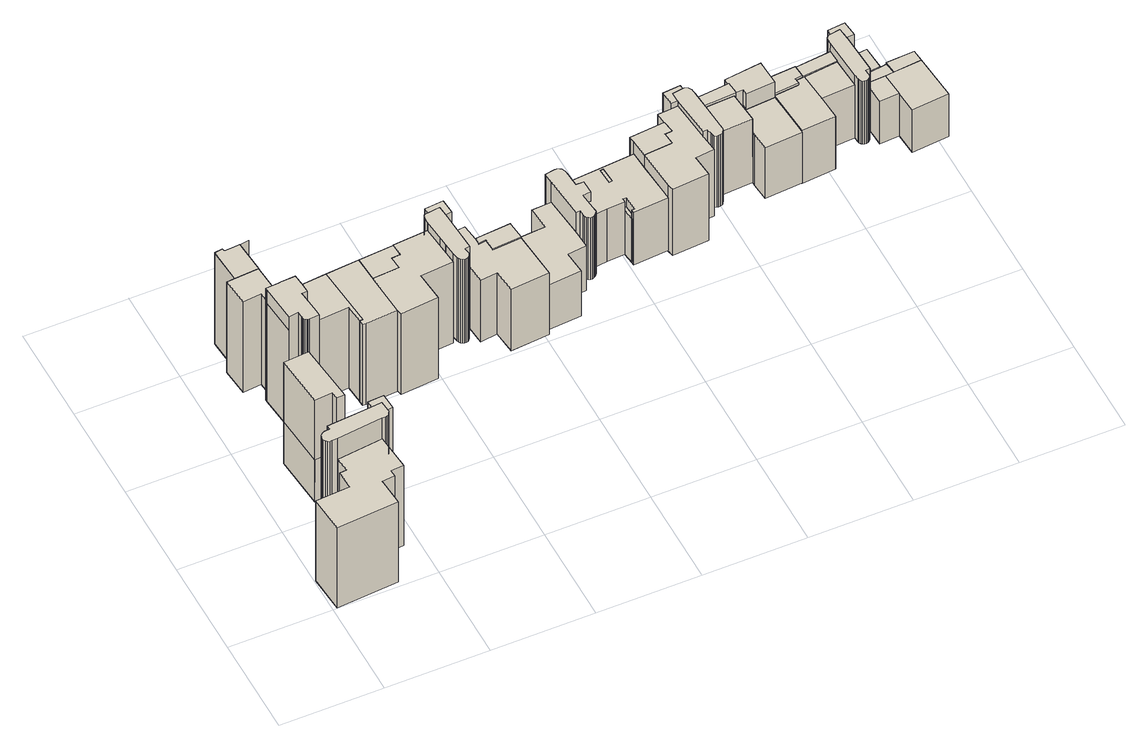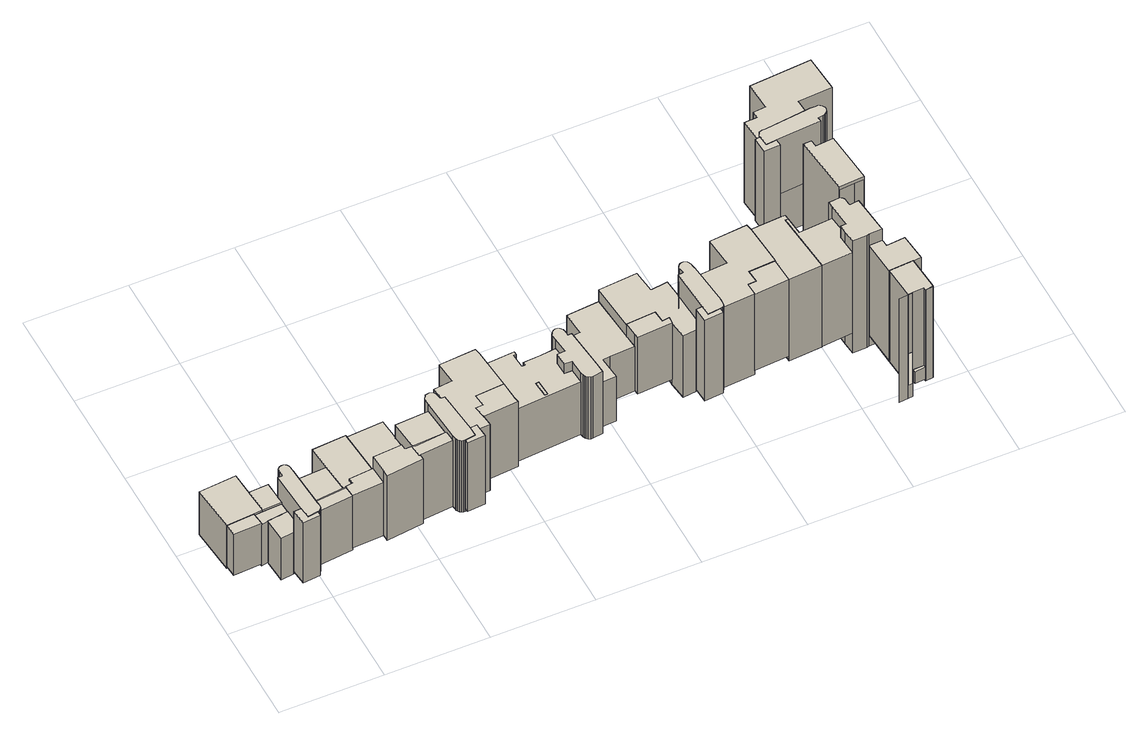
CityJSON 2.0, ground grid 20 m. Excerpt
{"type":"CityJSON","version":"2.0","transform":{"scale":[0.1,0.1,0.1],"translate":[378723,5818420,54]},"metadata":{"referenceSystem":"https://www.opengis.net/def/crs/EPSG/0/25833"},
"CityObjects":{
"building1":{"type":"Building","attributes":{"Gemeindeschluessel":"11000004","function":"31001_1010"},"address":[{"country":"Germany","locality":"Berlin","thoroughfareNumber":"7, 7A, 7B, 7C, 7D, 7E, 8, 8A, 8B, 8C","thoroughfareName":"Am Rupenhorn"}],"children":["building1-1","building1-2","building1-3","building1-4","building1-5","building1-6","building1-7","building1-8","building1-9","building1-10","building1-11","building1-12","building1-13","building1-14","building1-15","building1-16","building1-17","building1-18","building1-19","building1-20","building1-21","building1-22","building1-23","building1-24","building1-25","building1-26","building1-27","building1-28","building1-29","building1-30","building1-31","building1-32","building1-33","building1-34","building1-35","building1-36"]},
"building1-1":{"type":"BuildingPart","attributes":{"BezugspunktDach":"2200","measuredHeight":20.09,"storeysAboveGround":8},"parents":["building1"],"geometry":[{"type":"MultiSurface","lod":"1","boundaries":[[[0,1,2,3,4,5,6,7,8,9,10,11]],[[12,13,14,15,16,17,18,19,20,21,22,23]],[[12,23,11,10]],[[13,12,10,9]],[[14,13,9,8]],[[15,14,8,7]],[[16,15,24,25]],[[17,16,6,5]],[[18,17,5,4]],[[19,18,4,3]],[[20,19,3,2]],[[21,20,2,1]],[[22,21,1,0]],[[23,22,0,11]],[[25,24,7,6]]]}]},
"building1-2":{"type":"BuildingPart","attributes":{"BezugspunktDach":"2200","measuredHeight":24.36,"storeysAboveGround":8},"parents":["building1"],"geometry":[{"type":"MultiSurface","lod":"1","boundaries":[[[26,27,28,29,30,31,32,33,34,35,36,37,38,39,40,41,42,43,44,45,46,47,48,49]],[[50,51,52,53,54,55,56,57,58,59,60,61,62,63,64,65,25,24,66,67,68,69,70,71]],[[50,71,49,48]],[[51,50,48,47]],[[52,51,47,46]],[[53,52,46,45]],[[54,53,45,44]],[[55,54,44,43]],[[56,55,43,42]],[[57,72,73,42,41]],[[58,57,41,40]],[[59,58,40,39]],[[60,59,39,38]],[[61,60,38,37]],[[62,61,37,36]],[[63,62,36,35]],[[64,63,35,34]],[[65,64,34,33]],[[25,65,33,32]],[[7,6,32,31]],[[66,24,31,30]],[[67,66,30,29]],[[68,67,29,28]],[[69,68,28,27]],[[70,69,27,26]],[[71,70,26,49]],[[56,73,72,57]],[[24,25,6,7]]]}]},
"building1-3":{"type":"BuildingPart","attributes":{"BezugspunktDach":"2200","measuredHeight":25.43,"storeysAboveGround":8},"parents":["building1"],"geometry":[{"type":"MultiSurface","lod":"1","boundaries":[[[74,75,76,77,78,79]],[[80,81,82,83,84,85]],[[80,86,87,88,89,79,78]],[[81,80,78,77]],[[82,90,91,81,77,76]],[[83,92,90,82,76,75]],[[93,94,92,75,74]],[[95,94,96,74,79]],[[86,80,97,87]],[[98,85,89,88,87,97]],[[81,91,90,82]],[[82,90,92,83]],[[84,83,99,92,94,93]],[[85,84,96,94,95]]]}]},
"building1-4":{"type":"BuildingPart","attributes":{"BezugspunktDach":"2200","measuredHeight":22.79,"storeysAboveGround":8},"parents":["building1"],"geometry":[{"type":"MultiSurface","lod":"1","boundaries":[[[100,101,102,103,104,105,106]],[[107,108,109,110,111,112,113]],[[106,113,106,105]],[[109,108,104,103]],[[107,113,106,105]],[[108,107,114,105,104]],[[110,109,103,102]],[[111,110,102,101]],[[111,101,100,112]],[[113,112,100,106]]]}]},
"building1-5":{"type":"BuildingPart","attributes":{"BezugspunktDach":"2200","measuredHeight":28.15,"storeysAboveGround":8},"parents":["building1"],"geometry":[{"type":"MultiSurface","lod":"1","boundaries":[[[115,116,117,118,119,120,121,122,123,124,125,126,127,128,129,130,131,132,133]],[[134,135,136,137,138,139,140,141,142,143,144,145,146,147,148,149,150,151,152]],[[103,102,133,132]],[[134,152,110,109]],[[135,134,132,131]],[[136,135,131,130]],[[137,136,153,154,155,156,130,129]],[[138,137,154,157,158,155,159,129,128]],[[139,138,157,160,161,158,162,128,127]],[[140,139,160,163,164,161,127,126]],[[141,140,126,125]],[[142,141,125,124]],[[143,142,124,123]],[[144,143,123,122]],[[145,144,122,121]],[[146,145,121,120]],[[147,146,120,119]],[[148,147,119,118]],[[149,148,118,117]],[[150,149,117,116]],[[165,166,150,116,115]],[[152,167,168,115,133]],[[109,110,102,103]],[[156,155,154,153]],[[159,155,158,157,154]],[[162,158,161,160,157]],[[161,164,163,160]],[[151,150,166,165]],[[151,169,168,167,152]]]}]},
"building1-6":{"type":"BuildingPart","attributes":{"BezugspunktDach":"2200","measuredHeight":22.83,"storeysAboveGround":8},"parents":["building1"],"geometry":[{"type":"MultiSurface","lod":"1","boundaries":[[[170,171,172,173,174,175,176]],[[177,178,179,180,181,182,183]],[[177,184,185,183,176,175]],[[186,187,175,174]],[[178,177,188,189]],[[190,191,186,189,192,179,178,174,173]],[[193,190,179,173,172]],[[181,180,172,171]],[[105,104,171,170]],[[182,181,108,107,194]],[[185,105,195,170,176]],[[183,185,184,177]],[[189,188,187,186]],[[196,197,179,180,193]],[[192,189,186,191]],[[198,199,196,193]],[[194,107,108,104,105]],[[183,182,195,105,185]]]}]},
"building1-7":{"type":"BuildingPart","attributes":{"BezugspunktDach":"2200","measuredHeight":3,"storeysAboveGround":8},"parents":["building1"],"geometry":[{"type":"Solid","lod":"1","boundaries":[[[[186,191,200,187]],[[201,192,189,188]],[[188,187,200,201]],[[192,201,200,191]],[[189,192,191,186]],[[189,186,187,188]]]]}]},
"building1-8":{"type":"BuildingPart","attributes":{"BezugspunktDach":"2200","measuredHeight":20.36,"storeysAboveGround":8},"parents":["building1"],"geometry":[{"type":"MultiSurface","lod":"1","boundaries":[[[164,202,203,204,205,156,155,158,161]],[[157,154,153,206,207,208,209,163,160]],[[206,153,156,205]],[[204,207,204,203]],[[209,208,203,202]],[[163,209,202,164]],[[157,160,161,158]],[[154,157,158,155]],[[154,210,155,156,153]],[[207,206,205,204]],[[208,207,204,203]],[[160,163,164,161]]]}]},
"building1-9":{"type":"BuildingPart","attributes":{"BezugspunktDach":"2200","measuredHeight":20.33,"storeysAboveGround":8},"parents":["building1"],"geometry":[{"type":"MultiSurface","lod":"1","boundaries":[[[204,203,211,212,213,214,215,205]],[[216,217,218,219,220,221,222,223]],[[216,223,205,215]],[[217,216,224,225,214]],[[218,217,214,226,227,213]],[[219,218,213,212]],[[220,219,212,211]],[[221,220,211,203]],[[222,221,208,207]],[[223,222,204,207,206]],[[215,214,225,224]],[[213,227,226,214]],[[207,208,203,204]],[[206,207,204,205]]]}]},
"building1-10":{"type":"BuildingPart","attributes":{"BezugspunktDach":"2200","measuredHeight":19.2,"storeysAboveGround":8},"parents":["building1"],"geometry":[{"type":"MultiSurface","lod":"1","boundaries":[[[214,228,229,230,231,215]],[[232,233,234,235,225,224]],[[232,224,215,231]],[[214,225,214,215]],[[233,232,231,230]],[[233,230,229,234]],[[235,234,236,229,228]],[[235,228,214,225]],[[224,225,214,215]]]}]},
"building1-11":{"type":"BuildingPart","attributes":{"BezugspunktDach":"2200","measuredHeight":20.33,"storeysAboveGround":8},"parents":["building1"],"geometry":[{"type":"MultiSurface","lod":"1","boundaries":[[[237,238,239,240,241,242,243,244,245,246,247]],[[248,249,250,251,252,253,254,255,256,227,226]],[[257,228,214,247,246]],[[248,226,258,225,235]],[[229,228,246,245]],[[249,248,235,234]],[[250,249,234,233,230,229,245,244]],[[231,230,259,244,243]],[[251,250,233,232]],[[252,251,243,242]],[[253,252,260,261]],[[254,253,241,240]],[[255,254,240,239]],[[256,255,239,238]],[[227,256,238,237]],[[214,213,237,247]],[[235,225,258,214,228,257]],[[234,235,228,229]],[[229,230,233,234]],[[232,233,259,230,231]],[[261,260,242,241]],[[226,227,213,214]]]}]},
"building1-12":{"type":"BuildingPart","attributes":{"BezugspunktDach":"2200","measuredHeight":21.03,"storeysAboveGround":8},"parents":["building1"],"geometry":[{"type":"MultiSurface","lod":"1","boundaries":[[[262,263,264,265,266,267,268,269,270,271,272,273,274,275,276,277,278,279,280,281,282,283,284,285]],[[286,287,288,289,290,291,292,293,294,295,296,297,298,299,300,301,302,303,304,305,306,307,261,260]],[[286,260,285,284]],[[287,286,284,283]],[[288,287,283,282]],[[289,288,282,281]],[[290,289,281,280]],[[291,290,280,279]],[[292,291,279,278]],[[293,292,278,277]],[[294,293,277,276]],[[295,294,308,309,310,311,276,275]],[[296,295,275,274]],[[297,296,274,273]],[[298,297,273,272]],[[299,298,272,271]],[[300,299,271,270]],[[301,300,270,269]],[[302,301,269,268]],[[303,302,268,267]],[[304,303,267,266]],[[305,304,266,265]],[[306,305,265,264]],[[307,306,264,263]],[[261,307,263,262]],[[311,310,309,308]],[[261,241,242,260]]]}]},
"building1-13":{"type":"BuildingPart","attributes":{"BezugspunktDach":"2200","measuredHeight":15.4,"storeysAboveGround":8},"parents":["building1"],"geometry":[{"type":"MultiSurface","lod":"1","boundaries":[[[310,312,313,314,315,316,317,318,319,320,321,322,311]],[[323,324,325,326,327,328,329,330,331,332,333,309,308]],[[323,308,311,322]],[[324,323,322,321]],[[325,324,321,320]],[[326,325,334,335,319]],[[327,326,319,335,336]],[[328,327,337,336,338,317]],[[329,328,317,338,339]],[[330,329,316,315],[340,341,342,343]],[[331,330,315,314]],[[332,331,314,313]],[[333,332,313,312]],[[309,333,312,310]],[[344,320,319,335,334]],[[336,335,319,318]],[[318,317,338,336,337]],[[339,338,317,316]],[[342,341,340,343]],[[308,309,310,311]]]}]},
"building1-14":{"type":"BuildingPart","attributes":{"BezugspunktDach":"2200","measuredHeight":14.18,"storeysAboveGround":8},"parents":["building1"],"geometry":[{"type":"MultiSurface","lod":"1","boundaries":[[[345,346,347,348,349,350,351]],[[352,353,339,338,336,335,334]],[[352,334,351,350]],[[353,352,350,349]],[[354,317,316,348,347]],[[318,317,338,347,346]],[[355,319,318,336,346,345]],[[334,320,319,356,345,351]],[[353,357,358,343,339]],[[338,339,316,317,354]],[[336,338,317,318]],[[335,336,318,319,355]],[[335,356,319,320,334]]]}]},
"building1-15":{"type":"BuildingPart","attributes":{"BezugspunktDach":"2200","measuredHeight":11.12,"storeysAboveGround":8},"parents":["building1"],"geometry":[{"type":"MultiSurface","lod":"1","boundaries":[[[343,342,359,360,361,362,363,364,365,366,358]],[[367,368,369,370,371,372,373,374,341,340,375]],[[367,375,358,366]],[[368,367,366,365]],[[369,368,365,364]],[[370,369,364,363]],[[371,370,376,377]],[[372,371,362,361]],[[373,372,361,360]],[[374,373,360,359]],[[341,374,359,342]],[[375,340,343,339,353,358]],[[376,363,362,377]],[[340,341,342,343]],[[358,353,339,343]]]}]},
"building1-16":{"type":"BuildingPart","attributes":{"BezugspunktDach":"2200","measuredHeight":15.44,"storeysAboveGround":8},"parents":["building1"],"geometry":[{"type":"MultiSurface","lod":"1","boundaries":[[[378,379,380,381,382,383,384,385,386,387,388,389,390,391,392,393,394,395,396,397,398,399,400,401,402,403,404]],[[405,406,407,408,409,410,411,412,413,414,415,416,417,418,419,420,421,422,423,424,425,426,427,428,377,376,429]],[[405,429,404,403]],[[406,405,403,402]],[[407,406,402,401]],[[408,407,401,400]],[[409,408,400,399]],[[410,409,399,398]],[[411,410,398,397]],[[430,431,397,396]],[[413,432,430,396,395]],[[433,432,395,394]],[[434,433,435,394,393]],[[436,434,393,392]],[[417,416,392,391]],[[418,417,391,390]],[[419,418,390,389]],[[420,419,389,388]],[[421,420,388,387]],[[422,421,387,386]],[[423,422,386,385]],[[424,423,385,384]],[[425,424,384,383]],[[426,425,383,382]],[[427,426,382,381]],[[428,427,381,380]],[[377,428,380,379]],[[363,362,379,378]],[[429,376,378,404]],[[412,411,431,430]],[[412,430,432,413]],[[414,413,432,433]],[[437,415,414,435,433,434]],[[416,415,434,436]],[[376,377,362,363]]]}]},
"building1-17":{"type":"BuildingPart","attributes":{"BezugspunktDach":"2200","measuredHeight":10.95,"storeysAboveGround":8},"parents":["building1"],"geometry":[{"type":"Solid","lod":"1","boundaries":[[[[438,439,440,441,442]],[[443,444,445,446,447]],[[446,445,439,438]],[[447,442,441,443]],[[443,441,440,444]],[[445,444,440,439]],[[447,446,438,442]]]]}]},
"building1-18":{"type":"BuildingPart","attributes":{"BezugspunktDach":"2200","measuredHeight":13.16,"storeysAboveGround":8},"parents":["building1"],"geometry":[{"type":"MultiSurface","lod":"1","boundaries":[[[430,432,433,434,436,448,449,450,451,452,453,454,455,456,457,431],[458,459,460,461]],[[462,463,464,465,445,444,443,447,446,466,416,415,414,413,412,411],[467,468,469,470]],[[462,411,431,457]],[[463,462,471,472,473,456]],[[465,464,455,454]],[[445,465,454,453]],[[440,439,453,452]],[[441,440,452,451]],[[442,441,451,450]],[[446,447,450,449],[447,446,438,442]],[[466,446,449,448]],[[416,466,448,436]],[[414,415,414,433]],[[413,414,433,414,413,432]],[[412,413,412,430]],[[412,430,412,411]],[[467,470,474,475]],[[468,467,475,476]],[[469,468,477,476,478]],[[470,469,478,474]],[[457,456,473,472,471]],[[463,456,455,464]],[[444,445,439,440]],[[443,444,440,441]],[[447,443,441,442]],[[438,446,447,442]],[[415,416,436,434]],[[434,433,414,415]],[[432,430,412,413]],[[411,412,430,431,479]],[[475,474,461,460]],[[476,475,460,459]],[[476,477,459,458,478]],[[474,478,458,461]]]}]},
"building1-19":{"type":"BuildingPart","attributes":{"BezugspunktDach":"2200","measuredHeight":13.06,"storeysAboveGround":8},"parents":["building1"],"geometry":[{"type":"MultiSurface","lod":"1","boundaries":[[[461,460,459,458]],[[476,475,474,478]],[[476,459,458,478,458,459]],[[475,460,459,480,459,460]],[[474,461,460,481,460,461]],[[461,474,461,458]],[[476,480,459,460,475]],[[475,481,460,461,474]],[[478,474,461,458]]]}]},
"building1-20":{"type":"BuildingPart","attributes":{"BezugspunktDach":"2200","measuredHeight":16.31,"storeysAboveGround":8},"parents":["building1"],"geometry":[{"type":"MultiSurface","lod":"1","boundaries":[[[482,483,484,485,486,487,488]],[[489,490,491,492,473,472,493]],[[489,493,488,487]],[[487,494,487,486]],[[491,485,486,485]],[[492,484,485,484]],[[473,483,484,483]],[[457,456,483,482]],[[493,472,482,488]],[[490,489,494,487,486]],[[490,486,485,491]],[[491,495,485,484,492]],[[492,484,483,473]],[[472,473,496,456,457]]]}]},
"building1-21":{"type":"BuildingPart","attributes":{"BezugspunktDach":"2200","measuredHeight":16.6,"storeysAboveGround":8},"parents":["building1"],"geometry":[{"type":"MultiSurface","lod":"1","boundaries":[[[497,498,499,500,501,502,503,504,505,487,486,485,484,483]],[[506,507,508,509,510,511,512,513,514,515,516,517,518,519]],[[506,519,483,473,492]],[[507,506,484,492,491,485]],[[508,507,491,490,520]],[[509,508,521,490,489]],[[510,509,487,505]],[[511,510,505,504]],[[512,511,504,503]],[[513,512,513,502]],[[514,513,502,501]],[[515,514,501,500]],[[516,515,500,499]],[[517,516,499,498]],[[518,517,498,497]],[[456,455,497,483]],[[519,518,464,463]],[[484,492,473,483]],[[485,491,492,484]],[[520,490,491,485,486]],[[489,490,521,486,487]],[[503,502,513,512]],[[463,464,455,456]]]}]},
"building1-22":{"type":"BuildingPart","attributes":{"BezugspunktDach":"2200","measuredHeight":17.87,"storeysAboveGround":8},"parents":["building1"],"geometry":[{"type":"MultiSurface","lod":"1","boundaries":[[[522,523,524,525,526,527,528,529,530,531,532,533,534,535,536,537,538,539,540,541,542,543,544]],[[545,546,547,548,549,550,551,552,553,554,555,556,557,558,559,560,561,562,563,564,513,512,565]],[[545,565,544,543]],[[546,545,543,542]],[[547,546,542,541]],[[548,547,541,540]],[[549,548,540,539]],[[550,549,539,538]],[[551,550,538,537]],[[552,551,537,536]],[[553,552,566,552,567,568,569,536,535],[567,553,570,571]],[[554,553,535,534]],[[555,554,534,533]],[[556,555,533,532]],[[557,556,532,531]],[[558,557,531,530]],[[559,558,530,529]],[[560,559,529,528]],[[561,560,528,527]],[[562,561,527,526]],[[563,562,526,525]],[[564,563,525,524]],[[513,564,524,523]],[[512,503,502,523,522]],[[565,512,522,544]],[[570,553,567,571]],[[569,568,567,552,566]],[[513,502,503,512]]]}]},
"building1-23":{"type":"BuildingPart","attributes":{"BezugspunktDach":"2200","measuredHeight":15.99,"storeysAboveGround":8},"parents":["building1"],"geometry":[{"type":"MultiSurface","lod":"1","boundaries":[[[570,572,573,571]],[[574,575,553,567]],[[575,576,577,578,574,573,572]],[[553,575,572,570]],[[578,574,567,571,573]],[[579,577,576,575]],[[579,574,578,577]],[[567,553,570,571]]]}]},
"building1-24":{"type":"BuildingPart","attributes":{"BezugspunktDach":"2200","measuredHeight":16.54,"storeysAboveGround":8},"parents":["building1"],"geometry":[{"type":"MultiSurface","lod":"1","boundaries":[[[568,580,581,582,569]],[[583,584,585,567,552]],[[583,552,569,582]],[[584,583,586,587]],[[585,584,588,587,589]],[[571,573,578,590,585,580,568]],[[587,586,582,581]],[[589,587,588,581,580]],[[585,590,578,574]],[[567,574,578,573,571]],[[552,567,591,568,569,592]]]}]},
"building1-25":{"type":"BuildingPart","attributes":{"BezugspunktDach":"2200","measuredHeight":16.67,"storeysAboveGround":8},"parents":["building1"],"geometry":[{"type":"MultiSurface","lod":"1","boundaries":[[[577,576,593,594,595,596,597,598,599,600,590,578]],[[585,601,602,603,604,605,606,607,608,575,579,574]],[[601,585,589,609]],[[602,601,609,610]],[[603,602,599,610,611]],[[607,606,595,594]],[[608,607,594,593]],[[575,608,593,576]],[[585,574,578,590]],[[609,589,590,600]],[[610,609,612,600,599]],[[611,610,599,598]],[[604,603,613,598,597]],[[605,604,597,596]],[[606,605,596,595]],[[579,575,576,577]],[[574,579,577,578]]]}]},
"building1-26":{"type":"BuildingPart","attributes":{"BezugspunktDach":"2200","measuredHeight":16.26,"storeysAboveGround":8},"parents":["building1"],"geometry":[{"type":"MultiSurface","lod":"1","boundaries":[[[582,581,580,614,615,616,617,618,619]],[[620,621,611,610,609,589,587,586,622]],[[620,622,619,618]],[[621,620,618,617]],[[623,624,625,617,616]],[[599,598,616,615]],[[600,599,626,615,614]],[[590,600,609,614,580]],[[587,581,580,627,580,581]],[[586,582,581,587,581,582]],[[622,586,582,619]],[[611,621,625,624,623]],[[628,610,611,629,598,599]],[[609,610,626,599,600]],[[589,609,600,590]],[[589,627,580,581,587]]]}]},
"building1-27":{"type":"BuildingPart","attributes":{"BezugspunktDach":"2200","measuredHeight":13.25,"storeysAboveGround":8},"parents":["building1"],"geometry":[{"type":"MultiSurface","lod":"1","boundaries":[[[630,631,632,633,634,635,636,637]],[[638,639,640,641,642,643,644,645]],[[638,645,611,646]],[[639,638,646,647]],[[640,639,635,647,648,649]],[[643,642,632,631]],[[644,643,631,630]],[[646,611,637,636]],[[647,646,636,635]],[[649,648,647,635,634]],[[641,640,634,633]],[[642,641,633,632]],[[603,604,597,598]],[[604,605,596,597]],[[595,596,605,606]],[[598,597,596,605,604,603,645,644,606,605,596,595,630,637]]]}]},
"building1-28":{"type":"BuildingPart","attributes":{"BezugspunktDach":"2200","measuredHeight":13.28,"storeysAboveGround":8},"parents":["building1"],"geometry":[{"type":"MultiSurface","lod":"1","boundaries":[[[623,650,651,652,653,624]],[[654,648,647,646,611,621]],[[654,621,624,653]],[[655,656,653,652]],[[657,635,634,658,652,651]],[[636,635,651,650]],[[637,636,659,650,623]],[[648,654,660,656,655]],[[647,648,658,634,635,657]],[[646,647,635,636]],[[661,611,646,659,636,637]],[[621,611,623,624]]]}]},
"building1-29":{"type":"BuildingPart","attributes":{"BezugspunktDach":"2200","measuredHeight":13.32,"storeysAboveGround":8},"parents":["building1"],"geometry":[{"type":"MultiSurface","lod":"1","boundaries":[[[632,662,663,633]],[[664,665,642,641]],[[642,665,662,632]],[[641,642,632,633],[641,633,632,642]],[[664,641,633,663]],[[665,664,663,662]]]}]},
"building1-30":{"type":"BuildingPart","attributes":{"BezugspunktDach":"2200","measuredHeight":13.83,"storeysAboveGround":8},"parents":["building1"],"geometry":[{"type":"MultiSurface","lod":"1","boundaries":[[[655,666,667,656]],[[668,664,640,669]],[[668,669,656,667]],[[664,668,670,668,664,663]],[[640,634,633,663,666,655]],[[669,640,648,654]],[[663,664,668,670,667,666]],[[641,633,634,640,671]],[[641,664,663,633]],[[654,648,655,656]]]}]},
"building1-31":{"type":"BuildingPart","attributes":{"BezugspunktDach":"2200","measuredHeight":15.74,"storeysAboveGround":8},"parents":["building1"],"geometry":[{"type":"MultiSurface","lod":"1","boundaries":[[[672,673,674,675,676,677,678,679,680,681,682,683,684,685,686,687,688,689,690,691,692,693,694]],[[695,696,697,698,699,700,701,702,703,704,705,706,707,708,709,710,711,712,713,714,665,668,715]],[[695,715,694,693]],[[696,695,693,692]],[[697,696,692,691]],[[698,697,691,690]],[[699,698,690,689]],[[700,699,689,688]],[[701,700,688,687]],[[716,717,718,719,720,702,701,721,722,723,724,687,686],[722,719,725,726]],[[703,702,686,685]],[[704,703,685,684]],[[705,704,684,683]],[[706,705,683,682]],[[707,706,682,681]],[[708,707,681,680]],[[709,708,680,679]],[[710,709,679,678]],[[711,710,678,677]],[[712,711,677,676]],[[713,712,676,675]],[[714,713,675,674]],[[665,714,674,673]],[[667,666,664,663,662,673,672]],[[715,668,672,694]],[[720,719,718,717,716]],[[725,719,722,726]],[[724,723,722,721]],[[665,662,663,664]],[[668,664,666,667]]]}]},
"building1-32":{"type":"BuildingPart","attributes":{"BezugspunktDach":"2200","measuredHeight":10.69,"storeysAboveGround":8},"parents":["building1"],"geometry":[{"type":"Solid","lod":"1","boundaries":[[[[717,727,728,729,718]],[[730,731,732,720,719]],[[730,733,725,719,718,729]],[[732,731,728,727]],[[720,732,727,717]],[[719,725,733,730]],[[729,728,731,730]],[[719,720,717,718]]]]}]},
"building1-33":{"type":"BuildingPart","attributes":{"BezugspunktDach":"2200","measuredHeight":10.69,"storeysAboveGround":8},"parents":["building1"],"geometry":[{"type":"MultiSurface","lod":"1","boundaries":[[[725,734,735,736,726]],[[737,738,739,719,722]],[[738,737,736,735]],[[739,738,740,741]],[[722,726,736,737]],[[741,740,735,734]],[[734,733,730,739]],[[719,730,733,725]],[[722,719,725,726]]]}]},
"building1-34":{"type":"BuildingPart","attributes":{"BezugspunktDach":"2200","measuredHeight":10.49,"storeysAboveGround":8},"parents":["building1"],"geometry":[{"type":"MultiSurface","lod":"1","boundaries":[[[723,742,743,744,724]],[[745,746,737,722,721]],[[745,721,724,744]],[[746,745,744,743]],[[737,746,743,742]],[[726,736,742,723]],[[722,737,736,726]],[[721,722,726,723,724]]]}]},
"building1-35":{"type":"BuildingPart","attributes":{"BezugspunktDach":"2200","measuredHeight":10.69,"storeysAboveGround":8},"parents":["building1"],"geometry":[{"type":"MultiSurface","lod":"1","boundaries":[[[728,747,748,749,750,729]],[[739,751,752,753,731,730]],[[751,739,741,754]],[[752,751,749,748]],[[753,752,748,747]],[[731,753,747,728]],[[739,755,730,733,734]],[[734,733,729,750]],[[754,741,750,749]],[[728,729,730,731]]]}]},
"building1-36":{"type":"BuildingPart","attributes":{"BezugspunktDach":"2200","measuredHeight":10.22,"storeysAboveGround":8},"parents":["building1"],"geometry":[{"type":"MultiSurface","lod":"1","boundaries":[[[750,749,756,757]],[[758,754,741,740]],[[758,740,757,756]],[[754,758,756,749]],[[749,759,749,750]],[[735,734,750,757]],[[741,754,759,749,750]],[[740,741,734,735]]]}]},
"building2":{"type":"Building","attributes":{"Gemeindeschluessel":"11000004","BezugspunktDach":"2200","function":"51009_1610","measuredHeight":20.44,"storeysAboveGround":0},"address":[{"country":"Germany","locality":"Berlin"}],"geometry":[{"type":"Solid","lod":"1","boundaries":[[[[41,40,39,760,761,762]],[[763,764,765,766,767,768]],[[763,768,762,761]],[[764,763,761,760]],[[765,764,760,39]],[[766,765,39,40]],[[767,766,40,41]],[[768,767,41,762]]]]}]},
"building3":{"type":"Building","attributes":{"Gemeindeschluessel":"11000004","BezugspunktDach":"2200","function":"51009_1610","measuredHeight":20.14,"storeysAboveGround":0},"address":[{"country":"Germany","locality":"Berlin"}],"geometry":[{"type":"Solid","lod":"1","boundaries":[[[[278,277,276,769,770,771]],[[772,773,774,775,776,777]],[[772,777,771,770]],[[773,772,770,769]],[[774,773,769,276]],[[775,774,276,277]],[[776,775,277,278]],[[777,776,278,771]]]]}]},
"building4":{"type":"Building","attributes":{"Gemeindeschluessel":"11000004","BezugspunktDach":"2200","function":"51009_1610","measuredHeight":17.23,"storeysAboveGround":0},"address":[{"country":"Germany","locality":"Berlin"}],"geometry":[{"type":"Solid","lod":"1","boundaries":[[[[778,522,544,543,779,780]],[[781,782,783,784,785,786]],[[781,786,780,779]],[[782,781,779,543]],[[783,782,543,544]],[[784,783,544,522]],[[785,784,522,778]],[[786,785,778,780]]]]}]},
"building5":{"type":"Building","attributes":{"Gemeindeschluessel":"11000004","BezugspunktDach":"2200","function":"51009_1610","measuredHeight":14.99,"storeysAboveGround":0},"address":[{"country":"Germany","locality":"Berlin"}],"geometry":[{"type":"Solid","lod":"1","boundaries":[[[[689,688,687,787,788,789]],[[790,791,792,793,794,795]],[[790,795,789,788]],[[791,790,788,787]],[[792,791,787,687]],[[793,792,687,688]],[[794,793,688,689]],[[795,794,689,789]]]]}]}
},
"vertices":[
[8,1,206],[128,10,206],[124,65,206],[149,67,206],[148,81,206],[173,82,206],[167,154,206],[78,144,206],[81,115,206],[67,114,206],[69,78,206],[3,74,206],[69,78,5],[67,114,5],[81,115,5],[78,144,5],[167,154,5],[173,82,5],[148,81,5],[149,67,5],[124,65,5],[128,10,5],[8,1,5],[3,74,5],[78,144,15],[167,154,15],
[55,152,258],[57,148,258],[60,146,258],[64,144,258],[68,144,258],[78,144,258],[167,154,258],[174,154,258],[177,155,258],[180,156,258],[182,159,258],[183,161,258],[184,164,258],[184,167,258],[182,187,258],[162,185,258],[75,178,258],[76,170,258],[66,169,258],[62,168,258],[59,166,258],[56,163,258],[55,159,258],[54,155,258],[55,159,15],[56,163,15],[59,166,15],[62,168,15],[66,169,15],[76,170,15],[75,178,15],[162,185,15],[182,187,15],[184,167,15],[184,164,15],[183,161,15],[182,159,15],[180,156,15],[177,155,15],[174,154,15],[68,144,15],[64,144,15],[60,146,15],[57,148,15],[55,152,15],[54,155,15],[162,185,119],[75,178,119],
[77,232,268],[112,235,268],[113,221,268],[129,222,268],[117,338,268],[68,335,268],[117,338,14],[129,222,14],[113,221,14],[112,235,14],[77,232,14],[68,335,14],[117,338,261],[88,336,261],[68,335,261],[68,335,137],[113,221,119],[129,222,119],[112,235,119],[77,232,63],[77,232,119],[68,335,119],[77,232,47],[88,336,14],[87,336,14],[112,235,71],
[67,491,267],[103,494,267],[104,480,267],[129,481,267],[124,549,267],[78,546,267],[62,545,267],[78,546,40],[124,549,40],[129,481,40],[104,480,40],[103,494,40],[67,491,40],[62,545,40],[78,546,153],
[105,475,295],[112,403,295],[130,405,295],[131,394,295],[131,391,295],[132,388,295],[134,386,295],[136,384,295],[138,383,295],[141,383,295],[160,385,295],[159,397,295],[154,442,295],[165,443,295],[164,459,295],[162,483,295],[134,482,295],[129,481,295],[104,480,295],[129,481,14],[134,482,14],[162,483,14],[164,459,14],[165,443,14],[154,442,14],[159,397,14],[160,385,14],[141,383,14],[138,383,14],[136,384,14],[134,386,14],[132,388,14],[131,391,14],[131,394,14],[130,405,14],[112,403,14],[105,475,14],[104,480,14],[162,483,64],[164,459,64],[164,459,267],[162,483,267],[165,443,64],[165,443,267],[164,459,115],[154,442,64],[154,442,267],[165,443,95],[159,397,64],[159,397,267],[105,475,261],[112,403,261],[104,480,268],[105,475,268],[105,475,141],
[78,546,268],[124,549,268],[119,613,268],[110,612,268],[89,611,268],[88,616,268],[73,614,268],[88,616,39],[89,611,39],[110,612,39],[119,613,39],[124,549,39],[78,546,39],[73,614,39],[88,616,267],[73,614,267],[89,611,74],[88,616,74],[88,616,44],[89,611,44],[110,612,267],[110,612,74],[110,612,44],[119,613,267],[78,546,205],[78,546,88],[119,613,7],[110,612,7],[137,615,267],[137,615,7],
[109,618,74],[109,618,44],
[224,402,267],[227,366,267],[233,366,267],[222,488,267],[222,488,64],[233,366,64],[227,366,64],[224,402,64],[164,459,146],
[228,356,267],[234,356,267],[295,360,267],[289,444,267],[286,493,267],[286,493,63],[289,444,63],[295,360,63],[234,356,63],[228,356,63],[227,366,63],[233,366,63],[222,488,63],[286,493,75],[289,444,75],[289,444,65],[295,360,65],
[341,447,267],[339,472,267],[355,473,267],[354,498,267],[354,498,75],[355,473,75],[339,472,75],[341,447,75],[339,472,171],
[295,360,268],[297,349,268],[370,355,268],[365,413,268],[429,418,268],[421,503,268],[354,498,268],[355,473,268],[339,472,268],[341,447,268],[289,444,268],[341,447,65],[339,472,65],[355,473,65],[354,498,65],[421,503,65],[429,418,65],[365,413,65],[370,355,65],[297,349,65],[341,447,171],[289,444,196],[355,473,174],[421,503,80],[429,418,80],
[429,418,290],[431,406,290],[432,403,290],[434,400,290],[437,398,290],[440,397,290],[443,397,290],[447,398,290],[449,400,290],[451,402,290],[453,406,290],[453,409,290],[451,419,290],[461,420,290],[456,504,290],[454,524,290],[430,521,290],[428,521,290],[425,520,290],[423,519,290],[422,517,290],[421,514,290],[421,512,290],[421,503,290],[421,512,80],[421,514,80],[422,517,80],[423,519,80],[425,520,80],[428,521,80],[430,521,80],[454,524,80],[456,504,80],[461,420,80],[451,419,80],[453,409,80],[453,406,80],[451,402,80],[449,400,80],[447,398,80],[443,397,80],[440,397,80],[437,398,80],[434,400,80],[432,403,80],[431,406,80],[456,504,84],[461,420,84],[461,420,238],[456,504,238],
[464,384,238],[497,388,238],[502,343,238],[577,349,238],[569,443,238],[514,439,238],[512,463,238],[498,461,238],[498,474,238],[494,508,238],[468,505,238],[468,505,84],[494,508,84],[498,474,84],[498,461,84],[512,463,84],[514,439,84],[569,443,84],[577,349,84],[502,343,84],[497,388,84],[464,384,84],[498,474,98],[498,461,98],[512,463,98],[512,463,184],[514,439,98],[569,443,98],[569,443,96],[577,349,96],[577,349,208],[569,443,208],[498,474,126],
[498,461,240],[512,463,240],[514,439,240],[569,443,240],[567,469,240],[566,479,240],[498,474,240],[566,479,98],[567,469,98],[514,439,161],[498,461,161],[498,461,165],[567,469,206],[567,469,208],
[640,354,208],[636,399,208],[673,403,208],[671,438,208],[663,520,208],[625,518,208],[629,473,208],[615,472,208],[615,472,96],[629,473,96],[625,518,96],[663,520,96],[671,438,96],[673,403,96],[636,399,96],[640,354,96],[567,469,96],[663,520,104],[671,438,104],
[663,520,259],[671,438,259],[678,438,259],[679,427,259],[680,423,259],[682,420,259],[684,418,259],[688,416,259],[691,416,259],[695,417,259],[698,419,259],[700,422,259],[702,425,259],[702,429,259],[701,438,259],[698,469,259],[714,470,259],[713,496,259],[698,496,259],[696,526,259],[695,533,259],[694,536,259],[692,539,259],[689,541,259],[685,543,259],[681,543,259],[662,540,259],[681,543,104],[685,543,104],[689,541,104],[692,539,104],[694,536,104],[695,533,104],[696,526,104],[698,496,104],[713,496,104],[714,470,104],[698,469,104],[701,438,104],[702,429,104],[702,425,104],[700,422,104],[698,419,104],[695,417,104],[691,416,104],[688,416,104],[684,418,104],[682,420,104],[680,423,104],[679,427,104],[678,438,104],[662,540,104],[698,496,236],[696,526,236],[713,496,236],[714,470,236],[698,469,236],[714,470,110],[701,438,236],[698,469,170],
[765,443,214],[768,421,214],[773,421,214],[771,450,214],[765,450,214],[771,450,104],[773,421,104],[768,421,104],[765,443,104],[765,450,104],
[731,441,236],[765,443,236],[765,450,236],[771,450,236],[773,421,236],[768,421,236],[768,414,236],[836,419,236],[829,500,236],[827,536,236],[759,527,236],[765,527,236],[767,496,236],[761,495,236],[827,536,104],[829,500,104],[836,419,104],[768,414,104],[731,441,104],[767,496,104],[765,527,104],[759,527,104],[761,495,104],[827,536,170],[827,536,105],[829,500,105],[761,495,106],[767,496,106],[765,527,106],[765,527,154],[759,527,106],[696,526,170],
[765,527,203],[767,496,187],
[827,536,268],[829,500,268],[884,504,268],[882,528,268],[896,529,268],[893,553,268],[825,547,268],[893,553,105],[896,529,105],[882,528,105],[884,504,105],[825,547,105],[893,553,213],[882,528,227],[829,500,145],
[836,419,268],[838,407,268],[909,412,268],[905,455,268],[942,459,268],[938,494,268],[930,577,268],[917,576,268],[891,574,268],[884,504,102],[882,528,102],[896,529,102],[893,553,102],[891,574,102],[917,576,102],[930,577,102],[938,494,102],[942,459,102],[905,455,102],[909,412,102],[838,407,102],[836,419,102],[829,500,102],[896,529,253],[896,529,146],
[930,577,281],[938,494,281],[946,494,281],[948,484,281],[949,480,281],[951,477,281],[955,475,281],[958,474,281],[962,475,281],[966,476,281],[968,479,281],[970,482,281],[971,486,281],[970,496,281],[964,580,281],[963,587,281],[963,590,281],[961,593,281],[959,596,281],[956,598,281],[953,599,281],[950,599,281],[930,596,281],[950,599,102],[953,599,102],[956,598,102],[959,596,102],[961,593,102],[963,590,102],[963,587,102],[964,580,102],[970,496,102],[971,486,102],[970,482,102],[968,479,102],[966,476,102],[962,475,102],[958,474,102],[955,475,102],[951,477,102],[949,480,102],[948,484,102],[946,494,102],[930,596,102],[964,580,265],[965,558,102],[965,558,268],[964,580,268],[970,496,262],[965,558,262],
[1034,500,262],[1029,561,262],[1029,561,102],[1034,500,102],[1034,500,229],[1033,514,229],[1029,561,229],[1033,514,102],
[1033,562,268],[1031,586,268],[1029,586,268],[1029,586,102],[1031,586,102],[1033,562,102],[1029,586,106],[1031,586,106],[1031,586,228],[1033,562,106],[1033,562,229],[965,558,117],[964,580,244],
[1034,492,229],[1037,457,229],[1110,462,229],[1108,498,229],[1106,520,229],[1103,555,229],[1047,551,229],[1046,562,229],[1046,562,102],[1047,551,102],[1103,555,102],[1106,520,102],[1108,498,102],[1110,462,102],[1037,457,102],[1034,492,102],[1046,562,106],[1047,551,106],[1103,555,106],[1046,562,147],[1103,555,197],
[1046,562,268],[1047,551,268],[1103,555,268],[1101,592,268],[1100,605,268],[1028,597,268],[1100,605,106],[1101,592,106],[1028,597,106],[1103,555,239],[1101,592,239],[1101,592,163],[1047,551,136],[1033,562,146],[1047,551,166],[1103,555,115],
[1110,462,234],[1175,467,234],[1172,514,234],[1167,572,234],[1163,572,234],[1149,570,234],[1150,559,234],[1103,555,234],[1150,559,101],[1149,570,101],[1163,572,101],[1167,572,101],[1172,514,101],[1175,467,101],[1110,462,101],[1103,555,101],[1150,559,106],[1149,570,106],[1163,572,106],[1163,572,172],
[1150,559,239],[1149,570,239],[1163,572,239],[1161,596,239],[1161,596,106],[1163,572,237],[1161,596,237],[1149,570,176],[1163,572,203],[1150,559,170],[1161,596,172],[1103,555,203],
[1236,518,234],[1232,579,234],[1232,579,101],[1236,518,101],
[1232,579,237],[1231,603,237],[1231,603,101],[1161,596,101],[1231,603,189],[1166,572,101],
[1231,603,259],[1236,518,259],[1237,507,259],[1238,504,259],[1240,501,259],[1242,499,259],[1245,498,259],[1249,498,259],[1252,499,259],[1255,501,259],[1257,503,259],[1258,506,259],[1258,510,259],[1257,520,259],[1266,520,259],[1261,602,259],[1259,624,259],[1239,621,259],[1236,620,259],[1233,618,259],[1231,615,259],[1230,612,259],[1230,609,259],[1230,612,101],[1231,615,101],[1233,618,101],[1236,620,101],[1239,621,101],[1259,624,101],[1261,602,101],[1266,520,101],[1257,520,101],[1258,510,101],[1258,506,101],[1257,503,101],[1255,501,101],[1252,499,101],[1249,498,101],[1245,498,101],[1242,499,101],[1240,501,101],[1238,504,101],[1237,507,101],[1230,609,101],[1266,520,161],[1266,520,209],[1265,533,209],[1265,533,102],[1266,520,102],[1261,602,102],[1264,555,102],[1264,555,207],[1261,602,207],[1265,533,205],[1264,555,205],
[1268,486,209],[1306,488,209],[1302,535,209],[1302,535,102],[1306,488,102],[1268,486,102],[1302,535,205],
[1320,537,205],[1317,562,205],[1304,560,205],[1304,560,102],[1317,562,102],[1320,537,102],[1317,562,107],[1320,537,107],
[1304,560,207],[1301,606,207],[1276,603,207],[1276,603,102],[1301,606,102],
[1309,444,209],[1381,450,209],[1373,541,209],[1320,537,209],[1373,541,102],[1381,450,102],[1309,444,102],[1373,541,107],[1315,536,102],
[1371,565,209],[1317,562,209],[1371,565,107],[1373,541,171],
[194,168,258],[192,200,258],[161,198,258],[192,200,54],[194,168,54],[184,167,54],[182,187,54],[162,185,54],[161,198,54],
[468,505,290],[466,535,290],[430,532,290],[466,535,88],[468,505,88],[456,504,88],[454,524,88],[430,521,88],[430,532,88],
[917,576,281],[949,607,281],[915,604,281],[949,607,109],[950,599,109],[930,596,109],[930,577,109],[917,576,109],[915,604,109],
[1276,603,259],[1273,634,259],[1239,631,259],[1273,634,109],[1276,603,109],[1261,602,109],[1259,624,109],[1239,621,109],[1239,631,109]
]}
